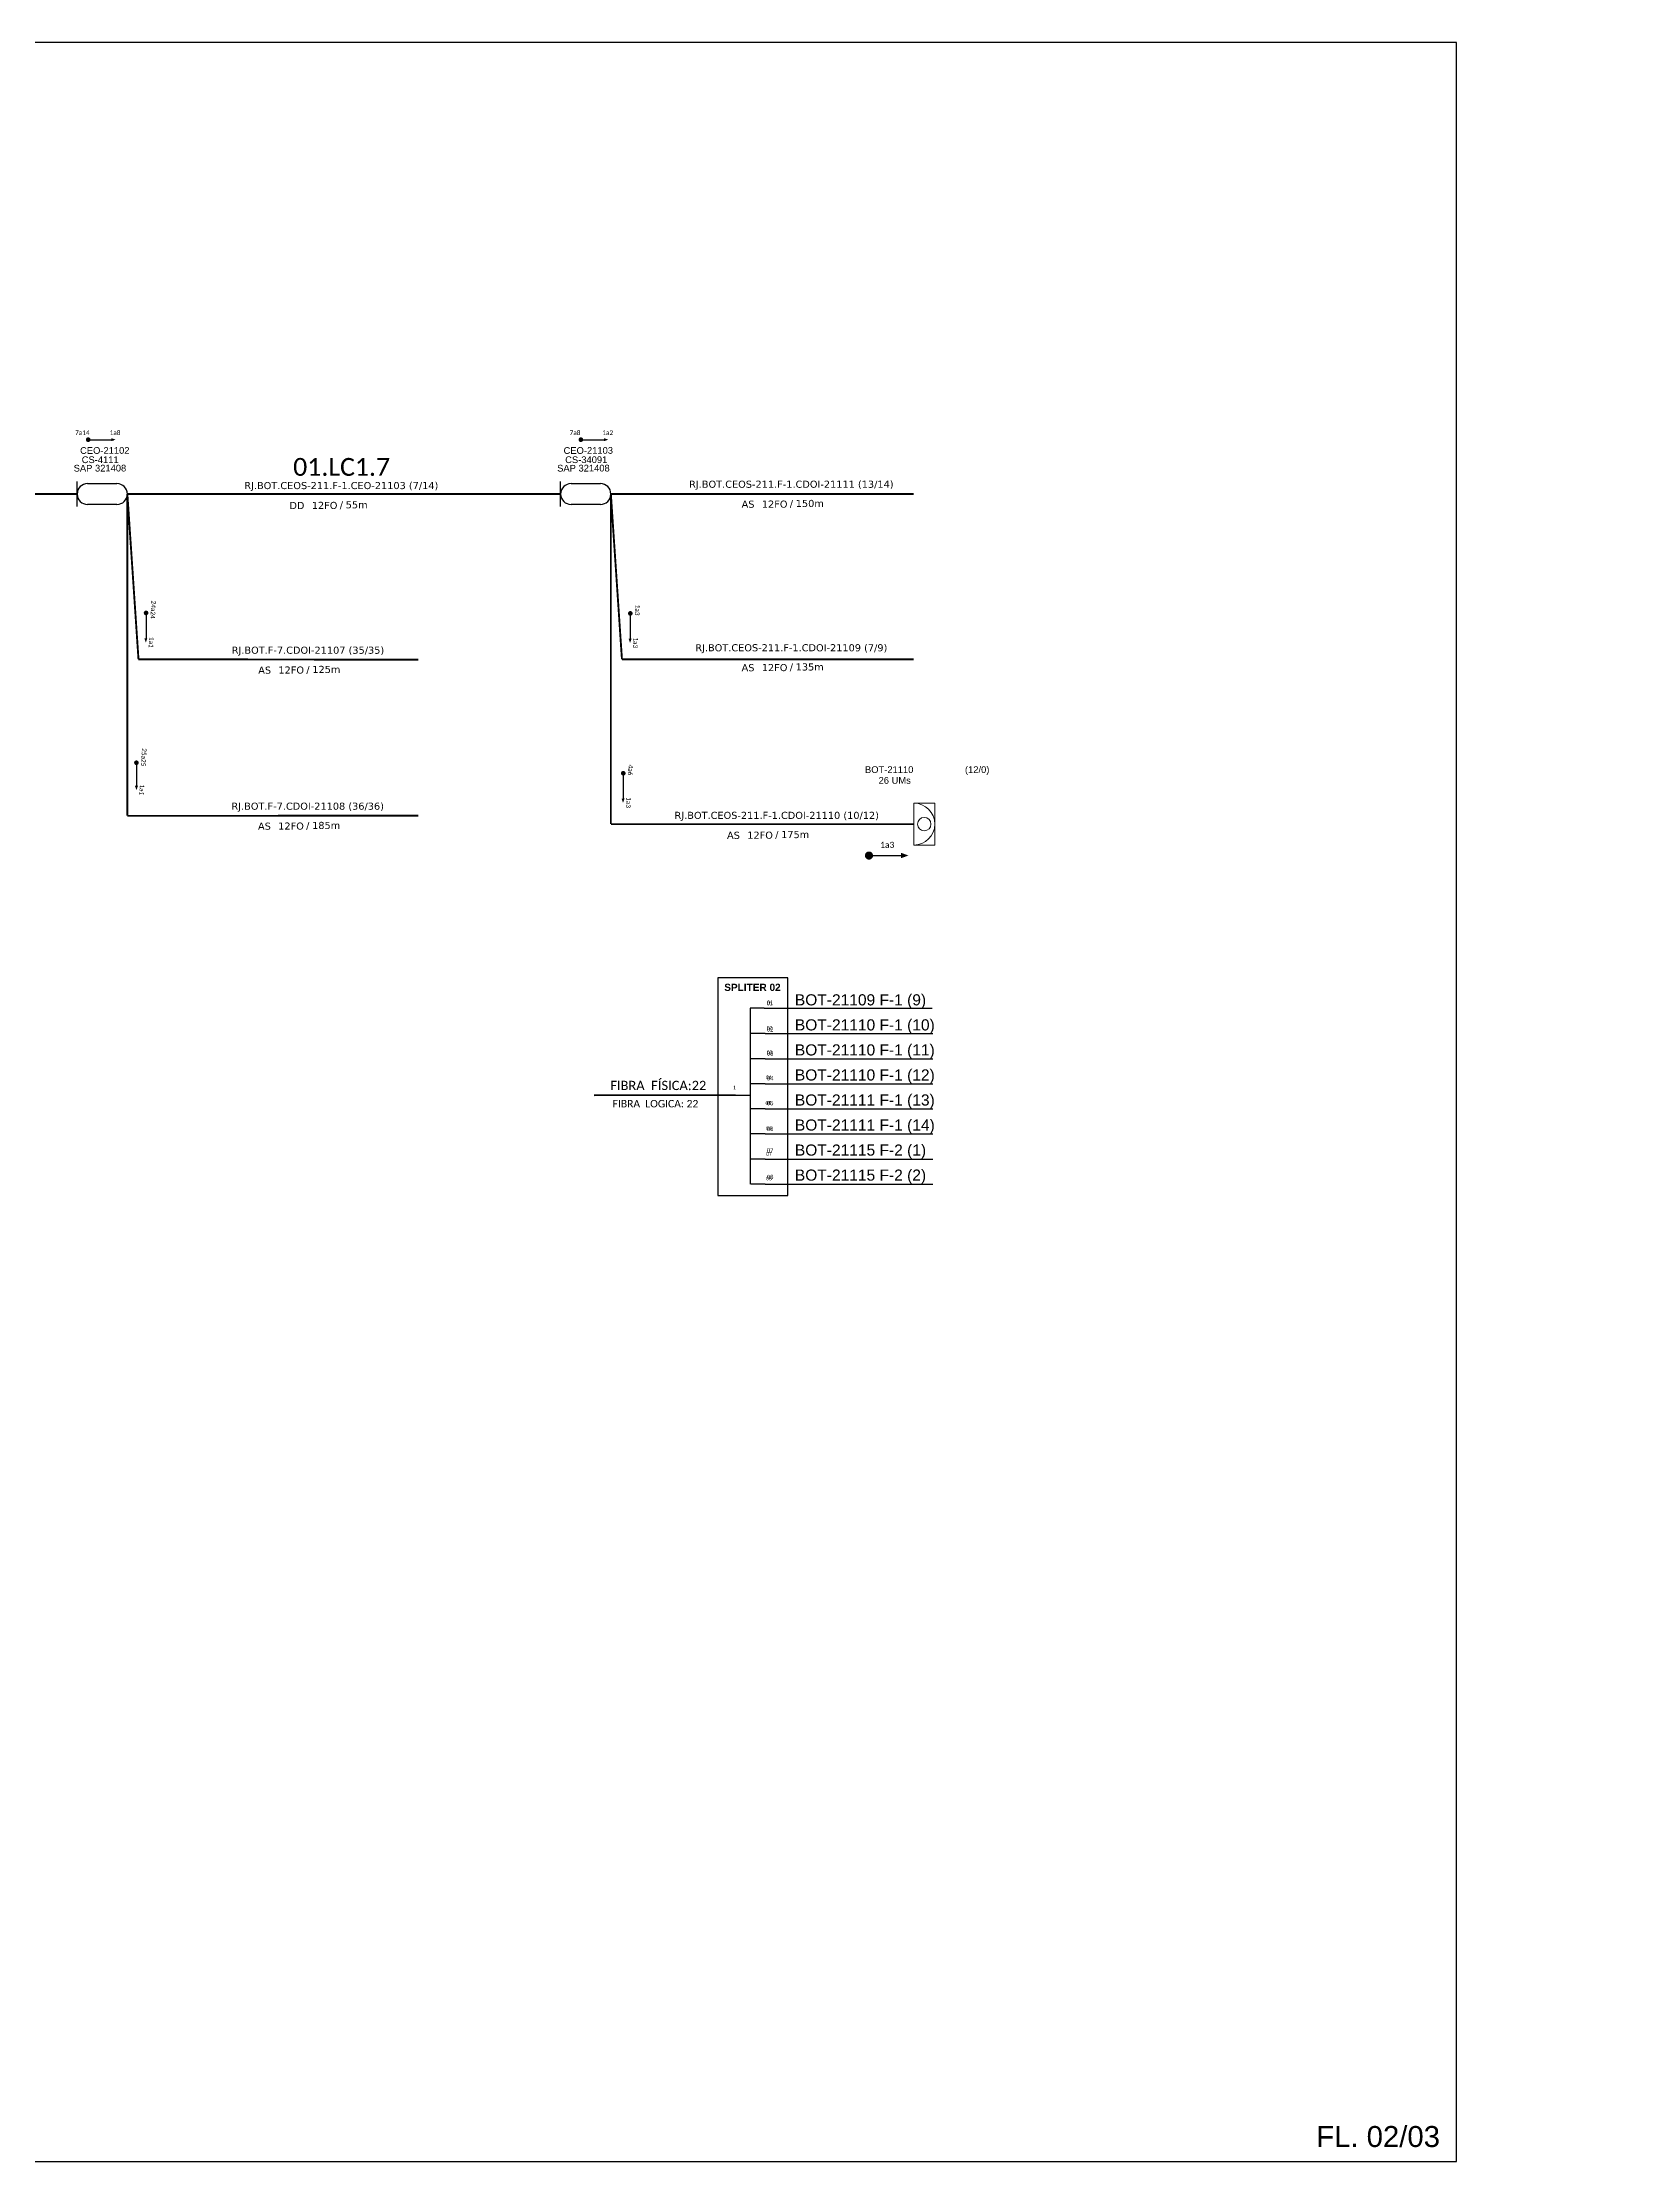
# Model space of a CAD drawing. Header units: inches. Extents: x 121829 to 126040, y 144778 to 145372.
# Drawn here: x 123206 to 123653, y 144778 to 145372 of the extents above; entities that cross this region are included whole.
import ezdxf
from ezdxf.enums import TextEntityAlignment as Align

# ---------------------------------------------------------------- set-up
doc = ezdxf.new("R2010")
doc.units = ezdxf.units.IN
doc.header["$MEASUREMENT"] = 0
doc.linetypes.add('ARILSUPP', pattern=[2.98, 1.42, -0.71, 0.14, -0.71])
for name, color, linetype, lineweight in [("20.0-LEGENDA DOS CDO'S", 1, 'Continuous', 0), ('20.1-CDO_INTERIOR', 1, 'Continuous', 0), ('20.2-CDO_POSTE', 1, 'Continuous', 5), ('40.1-ETIQUETAS', 1, 'Continuous', 20)]:
    doc.layers.add(name, color=color, linetype=linetype, lineweight=lineweight)
for name, color, linetype in [('20.4-CEOS', 1, 'Continuous'), ('CAP a instalar', 1, 'Continuous'), ('LC1', 3, 'Continuous'), ('SETA', 7, 'Continuous')]:
    doc.layers.add(name, color=color, linetype=linetype)
doc.styles.add('ARIAL', font='arial.ttf')
doc.styles.add('siredit', font='verdana.ttf')
doc.linetypes.add('FENCELINE1', pattern='A,0.25,-0.1,[133,ltypeshp.shx,S=0.1,R=0,X=-0.1,Y=0],-0.1,1', length=1.45)

# ---------------------------------------------------------------- blocks, each defined once
blk = doc.blocks.new('ETIQUETA_RS5F')
at = {"layer": '40.1-ETIQUETAS', "color": 0, "style": 'siredit'}
blk.add_text('/', height=1.5, dxfattribs=at).set_placement((1.55, -1.95), align=Align.MIDDLE_RIGHT)
for tag, p in [('ETIQUETA_R_PRIMARIA', (1.18, 4.1)), ('ETIQUETA_R_SECUNDARIA', (1.18, 2.1)), ('F_ATIVAS/F_MORTAS', (1.11, -4.24))]:
    blk.add_attdef(tag, text='', height=1.5, dxfattribs=at).set_placement(p, align=Align.MIDDLE_CENTER)
for tag, p in [('TIPO_CABO', (-6.62, -2.12)), ('CAP_CABO', (0.37, -2.09))]:
    blk.add_attdef(tag, text='', height=1.5, dxfattribs=at).set_placement(p, align=Align.MIDDLE_RIGHT)
blk.add_attdef('METROS', text='', height=1.5, dxfattribs=at).set_placement((2.11, -1.95), align=Align.MIDDLE_LEFT)
for tag, p in [('FUSÃO_1', (0.82, -8.39)), ('FUSÃO_2', (0.82, -10.6)), ('FUSÃO_3', (0.82, -12.93)), ('FUSÃO_4', (0.82, -15.14)), ('FUSÃO_5', (0.82, -17.16))]:
    blk.add_attdef(tag, text='', height=1.5, dxfattribs=at).set_placement(p, align=Align.CENTER)
blk = doc.blocks.new('CDOE-TEXTO PADRÃO')
at = {"layer": "20.0-LEGENDA DOS CDO'S", "color": 0, "style": 'ARIAL'}
for tag, p in [('CDO_N', (0.49, 7.39)), ('CORDOALHA', (0.5, 4.33)), ('SAP', (0.51, 1.67)), ('SPLITER_1', (0.59, -0.91)), ('SPLITER_2', (0.6, -3.55)), ('(XX-XX_F)S', (0.54, -8.29)), ('(XX-XX_L)S', (0.55, -10.83)), ('UMS', (0.55, -13.15))]:
    blk.add_attdef(tag, p, '', height=1.7, rotation=0.118, dxfattribs=at)
blk.add_attdef('FIBRAS_UTILIZADAS', text='', height=1.7, rotation=0.118, dxfattribs=at).set_placement((19.77, 7.43), align=Align.CENTER)

msp = doc.modelspace()

# ---------------------------------------------------------------- linework, layer by layer
at = {"color": 7, "linetype": 'Continuous'}
for p, q in [((123404.07, 145101.66), (123404.07, 145052.29)), ((123408.07, 145101.66), (123404.07, 145101.66)), ((123408.27, 145094.52), (123404.27, 145094.52)), ((123408.27, 145087.48), (123404.27, 145087.48)), ((123408.27, 145080.41), (123404.27, 145080.41)), ((123399.92, 145077.3), (123404.06, 145077.3)), ((123408.27, 145073.4), (123404.27, 145073.4)), ((123408.27, 145066.39), (123404.27, 145066.39)), ((123408.27, 145059.36), (123404.27, 145059.36)), ((123408.27, 145052.34), (123404.27, 145052.34))]:
    msp.add_line(p, q, dxfattribs=at)
at = {"color": 10, "linetype": 'Continuous'}
for p, q in [((123408.07, 145101.66), (123455.1, 145101.65)), ((123408.27, 145094.52), (123455.3, 145094.51)), ((123408.27, 145087.5), (123455.3, 145087.48)), ((123408.27, 145080.42), (123455.3, 145080.41)), ((123408.27, 145073.42), (123455.3, 145073.4)), ((123408.27, 145066.41), (123455.3, 145066.39)), ((123408.27, 145059.37), (123455.3, 145059.36)), ((123408.27, 145052.34), (123455.3, 145052.32))]:
    msp.add_line(p, q, dxfattribs=at)
at = {"color": 1, "linetype": 'Continuous', "lineweight": 60}
msp.add_line((123399.92, 145077.3), (123360.38, 145077.18), dxfattribs=at)
msp.add_lwpolyline([(122763.55, 144778.36), (123602.12, 144778.36), (123602.12, 145372.36), (122763.55, 145372.36), (122763.55, 144778.36)])
at = {"color": 0, "const_width": 0.65}
for points in [[(123218.2, 145261, 1), (123218.85, 145261.01, 1)], [(123234.75, 145212.76, 1), (123234.75, 145212.11, 1)], [(123232.05, 145170.77, 1), (123232.05, 145170.12, 1)]]:
    msp.add_lwpolyline(points, format="xyb", close=True, dxfattribs=at)
at = {"color": 7, "const_width": 0.65}
for points in [[(123356.32, 145261, 1), (123356.97, 145261.01, 1)], [(123370.51, 145212.63, 1), (123370.51, 145211.98, 1)], [(123368.53, 145167.83, 1), (123368.54, 145167.18, 1)]]:
    msp.add_lwpolyline(points, format="xyb", close=True, dxfattribs=at)
at = {"const_width": 1.14}
msp.add_lwpolyline([(123436.85, 145144.43, 1), (123437.99, 145144.43, 1)], format="xyb", close=True, dxfattribs=at)
msp.add_lwpolyline([(123436.85, 145144.43, 1), (123437.99, 145144.43, 1)], format="xyb", close=True, dxfattribs=at)
at = {"color": 7}
msp.add_lwpolyline([(123395.01, 145049.13), (123414.66, 145049.13), (123414.66, 145110.13), (123395.01, 145110.13)], close=True, dxfattribs=at)
at = {"layer": '20.1-CDO_INTERIOR', "color": 1, "lineweight": 18}
msp.add_lwpolyline([(123455.86, 145147.36), (123455.86, 145159.11), (123449.99, 145159.11), (123449.99, 145147.36)], close=True, dxfattribs=at)
msp.add_circle((123452.92, 145153.24), 1.88, dxfattribs=at)
msp.add_arc((123449.99, 145153.24), 5.87, 270, 90, dxfattribs=at)
at = {"layer": '20.4-CEOS', "color": 0}
for p, q in [((123215.43, 145242.24), (123215.43, 145249.3)), ((123218.36, 145248.7), (123226.57, 145248.7)), ((123226.57, 145242.84), (123218.36, 145242.84))]:
    msp.add_line(p, q, dxfattribs=at)
at = {"layer": '20.4-CEOS', "color": 5}
for p, q in [((123350.97, 145242.24), (123350.97, 145249.3)), ((123353.9, 145248.7), (123362.12, 145248.7)), ((123362.12, 145242.84), (123353.9, 145242.84))]:
    msp.add_line(p, q, dxfattribs=at)
at = {"layer": '20.4-CEOS', "color": 0}
for centre, start, end in [((123218.36, 145245.77), 90, 270), ((123226.57, 145245.77), 270, 90)]:
    msp.add_arc(centre, 2.93, start, end, dxfattribs=at)
at = {"layer": '20.4-CEOS', "color": 5}
for centre, start, end in [((123353.9, 145245.77), 90, 270), ((123362.12, 145245.77), 270, 90)]:
    msp.add_arc(centre, 2.93, start, end, dxfattribs=at)
at = {"layer": 'CAP a instalar', "color": 0, "ltscale": 5.3, "const_width": 0.53}
for points in [[(123093.96, 145245.77), (123215.43, 145245.77)], [(123232.62, 145199.45), (123229.5, 145245.77)], [(123229.5, 145245.77), (123229.5, 145155.57)], [(123229.5, 145245.77), (123350.97, 145245.77)], [(123232.62, 145199.45), (123311.11, 145199.32)], [(123229.5, 145155.57), (123311.05, 145155.59)]]:
    msp.add_lwpolyline(points, dxfattribs=at)
at = {"layer": 'CAP a instalar', "color": 8, "ltscale": 5.3, "const_width": 0.53}
for points in [[(123368.16, 145199.45), (123365.05, 145245.77)], [(123365.05, 145245.77), (123449.99, 145245.77)], [(123368.16, 145199.45), (123449.99, 145199.45)]]:
    msp.add_lwpolyline(points, dxfattribs=at)
at = {"layer": 'CAP a instalar', "color": 1, "ltscale": 5.3, "const_width": 0.53}
for points in [[(123365.05, 145245.77), (123365.05, 145153.24)], [(123365.05, 145153.24), (123449.99, 145153.24)]]:
    msp.add_lwpolyline(points, dxfattribs=at)
at = {"layer": 'CAP a instalar', "color": 0, "linetype": 'FENCELINE1', "ltscale": 5.3, "const_width": 0.53}
for points in [[(123232.62, 145199.45), (123311.11, 145199.32)], [(123229.5, 145155.57), (123311.05, 145155.59)]]:
    msp.add_lwpolyline(points, dxfattribs=at)
at = {"layer": 'SETA', "color": 0}
for points in [[(123218.53, 145261), (123225.62, 145261)], [(123234.75, 145212.43), (123234.74, 145205.34)], [(123232.05, 145170.45), (123232.04, 145163.36)]]:
    msp.add_lwpolyline(points, dxfattribs=at)
at = {"layer": 'SETA', "color": 7}
for points in [[(123356.65, 145261), (123363.74, 145261)], [(123370.51, 145212.31), (123370.5, 145205.21)], [(123368.53, 145167.51), (123368.52, 145160.42)]]:
    msp.add_lwpolyline(points, dxfattribs=at)
at = {"layer": 'SETA'}
msp.add_lwpolyline([(123437.42, 145144.43), (123447.19, 145144.43)], dxfattribs=at)
msp.add_lwpolyline([(123437.42, 145144.43), (123447.19, 145144.43)], dxfattribs=at)
at = {"layer": 'SETA', "color": 0}
for points in [[(123225, 145261.44), (123226.19, 145261.01), (123225, 145260.57)], [(123235.11, 145205.35), (123234.68, 145204.16), (123234.25, 145205.35)], [(123232.48, 145163.98), (123232.05, 145162.79), (123231.61, 145163.98)]]:
    msp.add_solid(points, dxfattribs=at)
at = {"layer": 'SETA', "color": 7}
for points in [[(123363.12, 145261.44), (123364.31, 145261.01), (123363.12, 145260.57)], [(123370.87, 145205.22), (123370.45, 145204.03), (123370.01, 145205.22)], [(123368.9, 145160.43), (123368.47, 145159.23), (123368.03, 145160.42)]]:
    msp.add_solid(points, dxfattribs=at)
at = {"layer": 'SETA'}
msp.add_solid([(123446.41, 145145.2), (123448.49, 145144.44), (123446.41, 145143.69)], dxfattribs=at)
msp.add_solid([(123446.41, 145145.2), (123448.49, 145144.44), (123446.41, 145143.69)], dxfattribs=at)

# ---------------------------------------------------------------- block references
at = {"layer": '20.2-CDO_POSTE', "color": 5}
ref = msp.add_blockref('CDOE-TEXTO PADRÃO', (123351.68, 145251.48), dxfattribs=dict(at, xscale=1.104944880818948, yscale=1.104944880818948, zscale=1.104944880814782))
ref.add_attrib('CDO_N', 'CEO-21103', (123351.8, 145257.02), dxfattribs={"layer": "20.0-LEGENDA DOS CDO'S", "color": 0, "height": 1.878, "rotation": 0.11799, "style": 'ARIAL'})
ref = msp.add_blockref('CDOE-TEXTO PADRÃO', (123349.87, 145246.52), dxfattribs=dict(at, xscale=1.104944880818948, yscale=1.104944880818948, zscale=1.104944880814782))
ref.add_attrib('CDO_N', 'SAP 321408', (123350, 145252.06), dxfattribs={"layer": "20.0-LEGENDA DOS CDO'S", "color": 0, "height": 1.878, "rotation": 0.11799, "style": 'ARIAL'})
ref = msp.add_blockref('CDOE-TEXTO PADRÃO', (123352.13, 145248.89), dxfattribs=dict(at, xscale=1.104944880818948, yscale=1.104944880818948, zscale=1.104944880814782))
ref.add_attrib('CDO_N', 'CS-34091', (123352.25, 145254.43), dxfattribs={"layer": "20.0-LEGENDA DOS CDO'S", "color": 0, "height": 1.878, "rotation": 0.11799, "style": 'ARIAL'})
at = {"layer": 'CAP a instalar', "color": 8, "linetype": 'FENCELINE1', "ltscale": 5.3}
ref = msp.add_blockref('ETIQUETA_RS5F', (123414.09, 145245.72), dxfattribs=dict(at, xscale=1.325933836014883, yscale=1.325933836014883, zscale=1.325933836013375))
ref.add_attrib('ETIQUETA_R_SECUNDARIA', 'RJ.BOT.CEOS-211.F-1.CDOI-21111 (13/14)', dxfattribs={"layer": '40.1-ETIQUETAS', "color": 0, "height": 1.9889, "style": 'siredit'}).set_placement((123415.65, 145248.51), align=Align.MIDDLE_CENTER)
ref.add_attrib('TIPO_CABO', 'AS', dxfattribs={"layer": '40.1-ETIQUETAS', "color": 0, "height": 1.989, "style": 'siredit'}).set_placement((123405.31, 145242.92), align=Align.MIDDLE_RIGHT)
ref.add_attrib('CAP_CABO', '12FO', dxfattribs={"layer": '40.1-ETIQUETAS', "color": 0, "height": 1.989, "style": 'siredit'}).set_placement((123414.57, 145242.94), align=Align.MIDDLE_RIGHT)
ref.add_attrib('METROS', '150m ', dxfattribs={"layer": '40.1-ETIQUETAS', "color": 0, "height": 1.989, "style": 'siredit'}).set_placement((123416.89, 145243.13), align=Align.MIDDLE_LEFT)
ref = msp.add_blockref('ETIQUETA_RS5F', (123414.07, 145199.89), dxfattribs=dict(at, xscale=1.325933836014883, yscale=1.325933836014883, zscale=1.325933836013375))
ref.add_attrib('ETIQUETA_R_SECUNDARIA', 'RJ.BOT.CEOS-211.F-1.CDOI-21109 (7/9)', dxfattribs={"layer": '40.1-ETIQUETAS', "color": 0, "height": 1.9889, "style": 'siredit'}).set_placement((123415.64, 145202.68), align=Align.MIDDLE_CENTER)
ref.add_attrib('TIPO_CABO', 'AS', dxfattribs={"layer": '40.1-ETIQUETAS', "color": 0, "height": 1.989, "style": 'siredit'}).set_placement((123405.3, 145197.09), align=Align.MIDDLE_RIGHT)
ref.add_attrib('CAP_CABO', '12FO', dxfattribs={"layer": '40.1-ETIQUETAS', "color": 0, "height": 1.989, "style": 'siredit'}).set_placement((123414.56, 145197.11), align=Align.MIDDLE_RIGHT)
ref.add_attrib('METROS', '135m ', dxfattribs={"layer": '40.1-ETIQUETAS', "color": 0, "height": 1.989, "style": 'siredit'}).set_placement((123416.87, 145197.3), align=Align.MIDDLE_LEFT)
at = {"layer": 'CAP a instalar', "color": 1, "linetype": 'FENCELINE1', "ltscale": 5.3}
ref = msp.add_blockref('ETIQUETA_RS5F', (123409.99, 145152.91), dxfattribs=dict(at, xscale=1.325933836014883, yscale=1.325933836014883, zscale=1.325933836013375))
ref.add_attrib('ETIQUETA_R_SECUNDARIA', 'RJ.BOT.CEOS-211.F-1.CDOI-21110 (10/12)', dxfattribs={"layer": '40.1-ETIQUETAS', "color": 0, "height": 1.9889, "style": 'siredit'}).set_placement((123411.56, 145155.7), align=Align.MIDDLE_CENTER)
ref.add_attrib('TIPO_CABO', 'AS', dxfattribs={"layer": '40.1-ETIQUETAS', "color": 0, "height": 1.989, "style": 'siredit'}).set_placement((123401.22, 145150.11), align=Align.MIDDLE_RIGHT)
ref.add_attrib('CAP_CABO', '12FO', dxfattribs={"layer": '40.1-ETIQUETAS', "color": 0, "height": 1.989, "style": 'siredit'}).set_placement((123410.48, 145150.14), align=Align.MIDDLE_RIGHT)
ref.add_attrib('METROS', '175m ', dxfattribs={"layer": '40.1-ETIQUETAS', "color": 0, "height": 1.989, "style": 'siredit'}).set_placement((123412.79, 145150.32), align=Align.MIDDLE_LEFT)

# ---------------------------------------------------------------- texts
at = {"color": 0, "char_height": 1.3, "width": 95.9684, "attachment_point": 5}
for s, insert, rotation in [('{\\fCalibri|b0|i0|c0|p34;\\C256;7a14}', (123216.89, 145262.96), 359.91656), ('{\\fCalibri|b0|i0|c0|p34;\\C256;1a8}', (123226.05, 145262.96), 359.91656), ('{\\fCalibri|b0|i0|c0|p34;\\C256;24a24}', (123236.74, 145213.35), 266.63771), ('{\\fCalibri|b0|i0|c0|p34;\\C256;1a1}', (123236.21, 145204.2), 266.63771), ('\\pt19240;{\\fCalibri|b0|i0|c0|p34;\\C256;25a25}', (123234.1, 145171.97), 266.63771), ('{\\fCalibri|b0|i0|c0|p34;\\C256;1a1}', (123233.58, 145162.83), 266.63771)]:
    msp.add_mtext(s, dxfattribs=dict(at, insert=insert, rotation=rotation))
at = {"color": 5, "char_height": 1.3, "width": 95.9684, "attachment_point": 5}
for s, insert, rotation in [('{\\fCalibri|b0|i0|c0|p34;\\C256;7a8}', (123355.01, 145262.96), 359.91656), ('{\\fCalibri|b0|i0|c0|p34;\\C256;1a2}', (123364.17, 145262.96), 359.91656), ('{\\fCalibri|b0|i0|c0|p34;\\C256;1a3}', (123372.5, 145213.22), 266.63771), ('{\\fCalibri|b0|i0|c0|p34;\\C256;1a3}', (123371.98, 145204.07), 266.63771), ('{\\fCalibri|b0|i0|c0|p34;\\C256;4a6}', (123370.53, 145168.42), 266.63771), ('{\\fCalibri|b0|i0|c0|p34;\\C256;1a3}', (123370, 145159.28), 266.63771)]:
    msp.add_mtext(s, dxfattribs=dict(at, insert=insert, rotation=rotation))
at = {"color": 0, "insert": (123289.57, 145253.34), "char_height": 5, "width": 448.6487, "attachment_point": 5}
msp.add_mtext('{\\fCalibri|b0|i0|c0|p34;01.LC1.7}', dxfattribs=at)
at = {"attachment_point": 5}
for s, insert, char_height, width in [('{\\fCalibri|b0|i0|c0|p34;\\C7;1a3}', (123442.53, 145147.41), 1.7052, 28.8272), ('\\C10;\\fArial|b1|i0|c0|p34;\\H1x;SPLITER 02', (123404.75, 145107.48), 2.0181, 19.6435), ('\\C7;\\fArial|b0|i0|;\\H1.0273588255048;01 ', (123409.6, 145102.96), 2.0181, 4.0472), ('{\\H0.5787x;\\C7;01 }', (123409.71, 145103.21), 2.079, 39.2869), ('\\C7;\\fArial|b0|i0|;\\H1.0273588255048;02 ', (123409.54, 145096.14), 2.0181, 4.2722), ('{\\H0.5787x;\\C7;02 }', (123409.71, 145095.69), 2.079, 39.2869), ('\\C7;\\fArial|b0|i0|;\\H1.0273588255048;03 ', (123409.54, 145089.26), 2.0181, 3.9287), ('{\\H0.5787x;\\C7;03 }', (123409.71, 145088.97), 2.079, 39.2869), ('{\\fCalibri|b0|i0|c0|p34;\\C7;FIBRA  FÍSICA:22}', (123378.35, 145079.98), 2.5986, 39.2869), ('\\C7;\\fArial|b0|i0|;\\H1.0273588255048;1', (123399.73, 145079.38), 2.0181, 1.9989), ('\\C7;\\fArial|b0|i0|;\\H1.0273588255048;04 ', (123409.37, 145082.28), 2.0181, 4.2722), ('{\\H0.5787x;\\C7;04}', (123409.71, 145082.03), 2.079, 39.2869), ('{\\fCalibri|b0|i0|c0|p34;\\C7;FIBRA  LOGICA: 22}', (123377.56, 145074.87), 2.079, 39.2869), ('\\C7;\\fArial|b0|i0|;\\H1.0273588255048;05 ', (123409.22, 145074.99), 2.0181, 5.2544), ('{\\H0.5787x;\\C7;05}', (123409.71, 145075.04), 2.079, 39.2869), ('\\C7;\\fArial|b0|i0|;\\H1.0273588255048;06 ', (123409.37, 145068.01), 2.0181, 4.2722), ('{\\H0.5787x;\\C7;06 }', (123409.71, 145067.81), 2.079, 39.2869), ('\\C7;\\fArial|b0|i0|;\\H1.0273588255048;07 ', (123409.37, 145060.78), 2.0181, 4.2722), ('{\\H0.5787x;\\C7;07}', (123409.71, 145061.77), 2.079, 39.2869), ('{\\H0.5787x;\\C7;08 }', (123409.71, 145054.33), 2.079, 39.2869), ('\\C7;\\fArial|b0|i0|;\\H1.0273588255048;08 ', (123409.37, 145053.91), 2.0181, 4.2722)]:
    msp.add_mtext(s, dxfattribs=dict(at, insert=insert, char_height=char_height, width=width))
at = {"insert": (123416.64, 145078.96), "char_height": 3.1184, "width": 66.657, "attachment_point": 4, "line_spacing_factor": 1.35, "style": 'ARIAL'}
msp.add_mtext('BOT-21109 F-1 (9)\\P{\\C1;BOT-21110 F-1 (10)\\PBOT-21110 F-1 (11)\\PBOT-21110 F-1 (12)}\\PBOT-21111 F-1 (13)\\PBOT-21111 F-1 (14)\\PBOT-21115 F-2 (1)\\PBOT-21115 F-2 (2)', dxfattribs=at)
at = {"layer": "20.0-LEGENDA DOS CDO'S", "color": 0, "style": 'ARIAL'}
for s, p in [('CEO-21102', (123216.25, 145257.02)), ('SAP 321408', (123214.45, 145252.06)), ('CS-4111', (123216.71, 145254.43))]:
    msp.add_text(s, height=1.878, rotation=0.11799, dxfattribs=at).set_placement(p)
at = {"layer": "20.0-LEGENDA DOS CDO'S", "color": 1, "style": 'ARIAL'}
for s, p in [('BOT-21110', (123449.87, 145167.58)), ('(12/0)', (123471.18, 145167.58)), ('26 UMs ', (123449.88, 145164.56))]:
    msp.add_text(s, height=1.879, dxfattribs=at).set_placement(p, align=Align.RIGHT)
at = {"layer": '40.1-ETIQUETAS', "color": 0, "style": 'siredit'}
for s, p in [('RJ.BOT.CEOS-211.F-1.CEO-21103 (7/14)', (123289.48, 145248.14)), ('RJ.BOT.F-7.CDOI-21107 (35/35)', (123280.13, 145201.99)), ('RJ.BOT.F-7.CDOI-21108 (36/36)', (123280.06, 145158.27))]:
    msp.add_text(s, height=1.9889, dxfattribs=at).set_placement(p, align=Align.MIDDLE_CENTER)
for s, height, p in [('DD', 1.989, (123279.14, 145242.55)), ('12FO', 1.989, (123288.4, 145242.58)), ('/', 1.99, (123289.97, 145242.76)), ('AS', 1.989, (123269.79, 145196.4)), ('12FO', 1.989, (123279.04, 145196.43)), ('/', 1.99, (123280.61, 145196.61)), ('AS', 1.989, (123269.72, 145152.67)), ('12FO', 1.989, (123278.98, 145152.7)), ('/', 1.99, (123280.55, 145152.88))]:
    msp.add_text(s, height=height, dxfattribs=at).set_placement(p, align=Align.MIDDLE_RIGHT)
for s, p in [('55m', (123290.72, 145242.76)), ('125m', (123281.36, 145196.61)), ('185m', (123281.3, 145152.88))]:
    msp.add_text(s, height=1.989, dxfattribs=at).set_placement(p, align=Align.MIDDLE_LEFT)
at = {"layer": 'LC1', "color": 0, "linetype": 'ARILSUPP', "style": 'ARIAL'}
msp.add_text('FL. 02/03', height=5.88, dxfattribs=at).set_placement((123580.15, 144785.39), align=Align.MIDDLE_CENTER)

doc.saveas('drawing.dxf')
